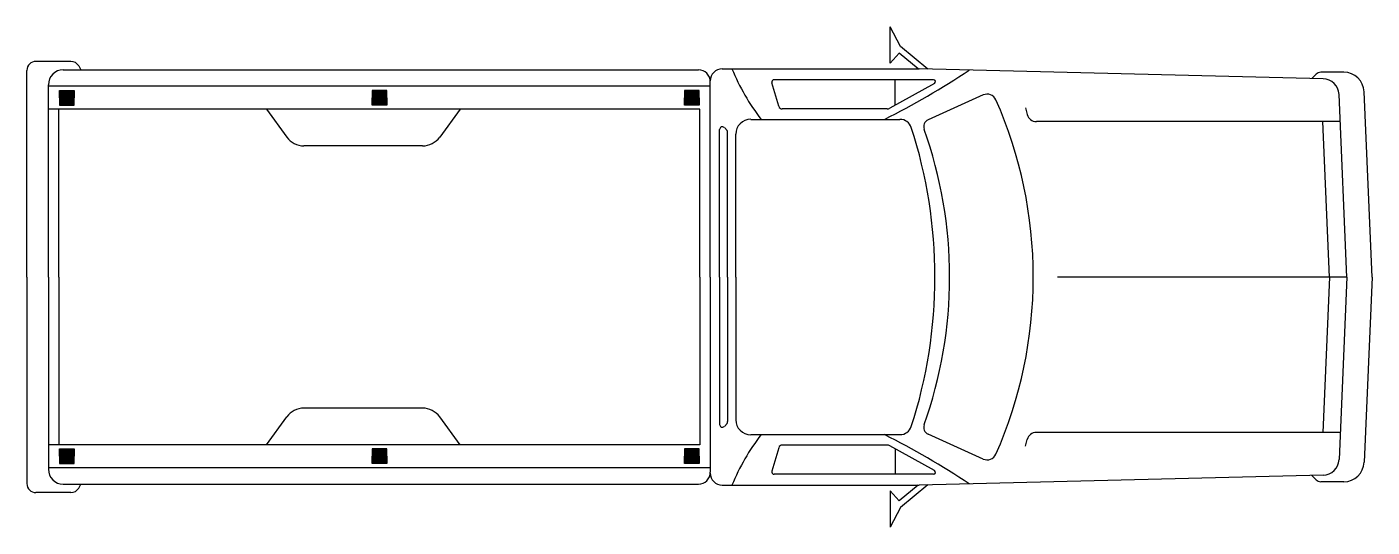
# Model space of a CAD drawing. Extents: x -209 to 0, y -39 to 39.
import ezdxf

# ---------------------------------------------------------------- set-up
doc = ezdxf.new("R2010")
doc.units = 0
doc.layers.add('LAYER01', color=7, linetype='CONTINUOUS')

msp = doc.modelspace()

# ---------------------------------------------------------------- linework, layer by layer
at = {"layer": 'LAYER01', "color": 7, "linetype": 'CONTINUOUS'}
for p, q in [((-73.27, 35.78), (-74.86, 38.8)), ((-74.86, 33.17), (-74.86, 38.8)), ((-69.04, 32.26), (-73.27, 35.78)), ((-202.16, 33.46), (-207.61, 33.46)), ((-73.49, 34.76), (-74.86, 33.17)), ((-70.52, 32.29), (-73.49, 34.76)), ((-209, 0), (-209, 32.07)), ((-203.35, 32.15), (-104.68, 32.15)), ((-200.95, 32.75), (-200.61, 32.15)), ((-100.97, 32.29), (-70.39, 32.29)), ((-7.61, 30.77), (-70.39, 32.29)), ((-8.7, 31.47), (-9.36, 30.81)), ((-4.41, 31.78), (-7.96, 31.78)), ((-205.66, 0), (-205.66, 29.84)), ((-102.83, 29.6), (-205.66, 29.6)), ((-102.83, 0), (-102.83, 30.29)), ((-92.19, 26.49), (-93.25, 30.12)), ((-68.15, 30.61), (-92.88, 30.61)), ((-67.99, 30.03), (-74.92, 26.19)), ((-74.12, 26.64), (-74.12, 30.61)), ((-203.94, 27.81), (-203.94, 28.93)), ((-203.94, 28.93), (-201.67, 28.93)), ((-203.94, 27.81), (-203.94, 26.68)), ((-201.67, 28.93), (-201.67, 27.81)), ((-201.67, 26.68), (-201.67, 27.81)), ((-155.38, 28.93), (-155.38, 27.81)), ((-153.1, 28.93), (-155.38, 28.93)), ((-155.38, 26.68), (-155.38, 27.81)), ((-153.1, 27.81), (-153.1, 28.93)), ((-153.1, 27.81), (-153.1, 26.68)), ((-106.82, 28.93), (-106.82, 27.81)), ((-104.54, 28.93), (-106.82, 28.93)), ((-106.82, 26.68), (-106.82, 27.81)), ((-104.54, 27.81), (-104.54, 28.93)), ((-104.54, 27.81), (-104.54, 26.68)), ((-60.42, 28.25), (-68.96, 24.41)), ((-3.91, 0), (-5.13, 28.34)), ((0, 0), (-1.24, 28.74)), ((-104.45, 26.02), (-205.66, 26.02)), ((-204.04, 0), (-204.04, 26.02)), ((-203.94, 26.68), (-201.67, 26.68)), ((-171.78, 26.02), (-168.62, 21.7)), ((-153.1, 26.68), (-155.38, 26.68)), ((-141.71, 26.02), (-144.86, 21.7)), ((-104.54, 26.68), (-106.82, 26.68)), ((-104.45, 0), (-104.45, 26.02)), ((-75.32, 26.09), (-91.65, 26.09)), ((-53.85, 26.25), (-53.58, 25.22)), ((-100.64, 23.2), (-100.39, 22.97)), ((-96.54, 24.46), (-73.35, 24.46)), ((-4.95, 24.11), (-52.15, 24.11)), ((-6.61, 0), (-7.65, 24.11)), ((-101.37, 0), (-101.37, 22.88)), ((-100.16, 0), (-100.16, 22.43)), ((-98.86, 0), (-98.86, 22.14)), ((-147.52, 20.35), (-165.97, 20.35)), ((-209, 0), (-209, -32.07)), ((-205.66, 0), (-205.66, -29.84)), ((-204.04, 0), (-204.04, -26.02)), ((-104.45, 0), (-104.45, -26.02)), ((-102.83, 0), (-102.83, -30.29)), ((-101.37, 0), (-101.37, -22.88)), ((-100.16, 0), (-100.16, -22.43)), ((-98.86, 0), (-98.86, -22.14)), ((-3.91, 0), (-48.87, 0)), ((-6.61, 0), (-7.65, -24.11)), ((-3.91, 0), (-5.13, -28.34)), ((0, 0), (-1.24, -28.74)), ((-147.52, -20.35), (-165.97, -20.35)), ((-171.78, -26.02), (-168.62, -21.7)), ((-141.71, -26.02), (-144.86, -21.7)), ((-100.64, -23.2), (-100.39, -22.97)), ((-96.54, -24.46), (-73.35, -24.46)), ((-60.42, -28.25), (-68.96, -24.41)), ((-4.95, -24.11), (-52.15, -24.11)), ((-104.45, -26.02), (-205.66, -26.02)), ((-203.94, -27.81), (-203.94, -26.68)), ((-203.94, -26.68), (-201.67, -26.68)), ((-201.67, -26.68), (-201.67, -27.81)), ((-153.1, -26.68), (-155.38, -26.68)), ((-155.38, -26.68), (-155.38, -27.81)), ((-153.1, -27.81), (-153.1, -26.68)), ((-104.54, -26.68), (-106.82, -26.68)), ((-106.82, -26.68), (-106.82, -27.81)), ((-104.54, -27.81), (-104.54, -26.68)), ((-92.19, -26.49), (-93.25, -30.12)), ((-75.32, -26.09), (-91.65, -26.09)), ((-67.99, -30.03), (-74.92, -26.19)), ((-74.12, -26.64), (-74.12, -30.61)), ((-53.85, -26.25), (-53.58, -25.22)), ((-203.94, -27.81), (-203.94, -28.93)), ((-203.94, -28.93), (-201.67, -28.93)), ((-201.67, -28.93), (-201.67, -27.81)), ((-155.38, -28.93), (-155.38, -27.81)), ((-153.1, -28.93), (-155.38, -28.93)), ((-153.1, -27.81), (-153.1, -28.93)), ((-106.82, -28.93), (-106.82, -27.81)), ((-104.54, -28.93), (-106.82, -28.93)), ((-104.54, -27.81), (-104.54, -28.93)), ((-102.83, -29.6), (-205.66, -29.6)), ((-68.15, -30.61), (-92.88, -30.61)), ((-7.61, -30.77), (-70.39, -32.29)), ((-8.7, -31.47), (-9.36, -30.81)), ((-203.35, -32.15), (-104.68, -32.15)), ((-200.95, -32.75), (-200.61, -32.15)), ((-100.97, -32.29), (-70.39, -32.29)), ((-74.86, -33.17), (-74.86, -38.8)), ((-73.49, -34.76), (-74.86, -33.17)), ((-70.52, -32.29), (-73.49, -34.76)), ((-69.04, -32.26), (-73.27, -35.78)), ((-4.41, -31.78), (-7.96, -31.78)), ((-202.16, -33.46), (-207.61, -33.46)), ((-73.27, -35.78), (-74.86, -38.8))]:
    msp.add_line(p, q, dxfattribs=at)
for centre, radius, start, end in [((-207.61, 32.07), 1.39, 90, 180), ((-202.16, 32.07), 1.39, 29.4972, 90), ((-203.35, 29.84), 2.31, 90, 180), ((-104.68, 30.29), 1.86, 360, 90), ((-100.97, 30.43), 1.86, 90, 180), ((-67.44, 45.61), 34.68, 202.5926, 217.5818), ((-131.59, 135.86), 124.61, 296.6206, 303.6232), ((-7.96, 30.73), 1.05, 90, 135.0818), ((-4.41, 28.6), 3.18, 2.4683, 90), ((-92.88, 30.23), 0.385, 90, 196.3203), ((-68.15, 30.3), 0.313, 298.9696, 90), ((-7.67, 28.23), 2.54, 2.4683, 88.614), ((-59.81, 26.89), 1.49, 23.8549, 114.2403), ((-120.63, 0), 67.99, 360, 23.8549), ((-91.65, 26.65), 0.562, 196.3203, 270), ((-75.32, 26.92), 0.831, 270, 298.9696), ((-52.15, 25.59), 1.48, 194.5632, 270), ((-100.94, 22.88), 0.434, 47.133, 180), ((-96.54, 22.14), 2.33, 90, 180), ((-73.35, 22.61), 1.85, 18.1308, 90), ((-141.3, 0.36), 73.35, 359.7158, 18.1308), ((-68.47, 23.32), 1.2, 114.2403, 199.5799), ((-165.97, 23.64), 3.29, 216.138, 270), ((-147.52, 23.64), 3.29, 270, 323.862), ((-100.89, 22.43), 0.732, 360, 47.133), ((-134.01, 0), 68.37, 360, 19.5799), ((-141.3, -0.36), 73.35, 341.8692, 0.2842), ((-134.01, 0), 68.37, 340.4201, 360), ((-120.63, 0), 67.99, 336.1451, 360), ((-165.97, -23.64), 3.29, 90, 143.862), ((-147.52, -23.64), 3.29, 36.138, 90), ((-100.94, -22.88), 0.434, 180, 312.867), ((-100.89, -22.43), 0.732, 312.867, 360), ((-96.54, -22.14), 2.33, 180, 270), ((-68.47, -23.32), 1.2, 160.4201, 245.7597), ((-67.44, -45.61), 34.68, 142.4182, 157.4074), ((-131.59, -135.86), 124.61, 56.3768, 63.3795), ((-73.35, -22.61), 1.85, 270, 341.8692), ((-52.15, -25.59), 1.48, 90, 165.4368), ((-91.65, -26.65), 0.562, 90, 163.6797), ((-75.32, -26.92), 0.831, 61.0304, 90), ((-59.81, -26.89), 1.49, 245.7597, 336.1451), ((-7.67, -28.23), 2.54, 271.386, 357.5316), ((-4.41, -28.6), 3.18, 270, 357.5316), ((-203.35, -29.84), 2.31, 180, 270), ((-104.68, -30.29), 1.86, 270, 360), ((-100.97, -30.43), 1.86, 180, 270), ((-92.88, -30.23), 0.385, 163.6797, 270), ((-68.15, -30.3), 0.313, 270, 61.0304), ((-207.61, -32.07), 1.39, 180, 270), ((-202.16, -32.07), 1.39, 270, 330.5028), ((-7.96, -30.73), 1.05, 224.9182, 270)]:
    msp.add_arc(centre, radius, start, end, dxfattribs=at)
for points in [[(-203.94, 28.93), (-203.94, 26.68), (-201.67, 28.93), (-201.67, 26.68)], [(-153.1, 28.93), (-153.1, 26.68), (-155.38, 28.93), (-155.38, 26.68)], [(-104.54, 28.93), (-104.54, 26.68), (-106.82, 28.93), (-106.82, 26.68)], [(-203.94, -28.93), (-203.94, -26.68), (-201.67, -28.93), (-201.67, -26.68)], [(-153.1, -28.93), (-153.1, -26.68), (-155.38, -28.93), (-155.38, -26.68)], [(-104.54, -28.93), (-104.54, -26.68), (-106.82, -28.93), (-106.82, -26.68)]]:
    msp.add_solid(points, dxfattribs=at)

doc.saveas('drawing.dxf')
